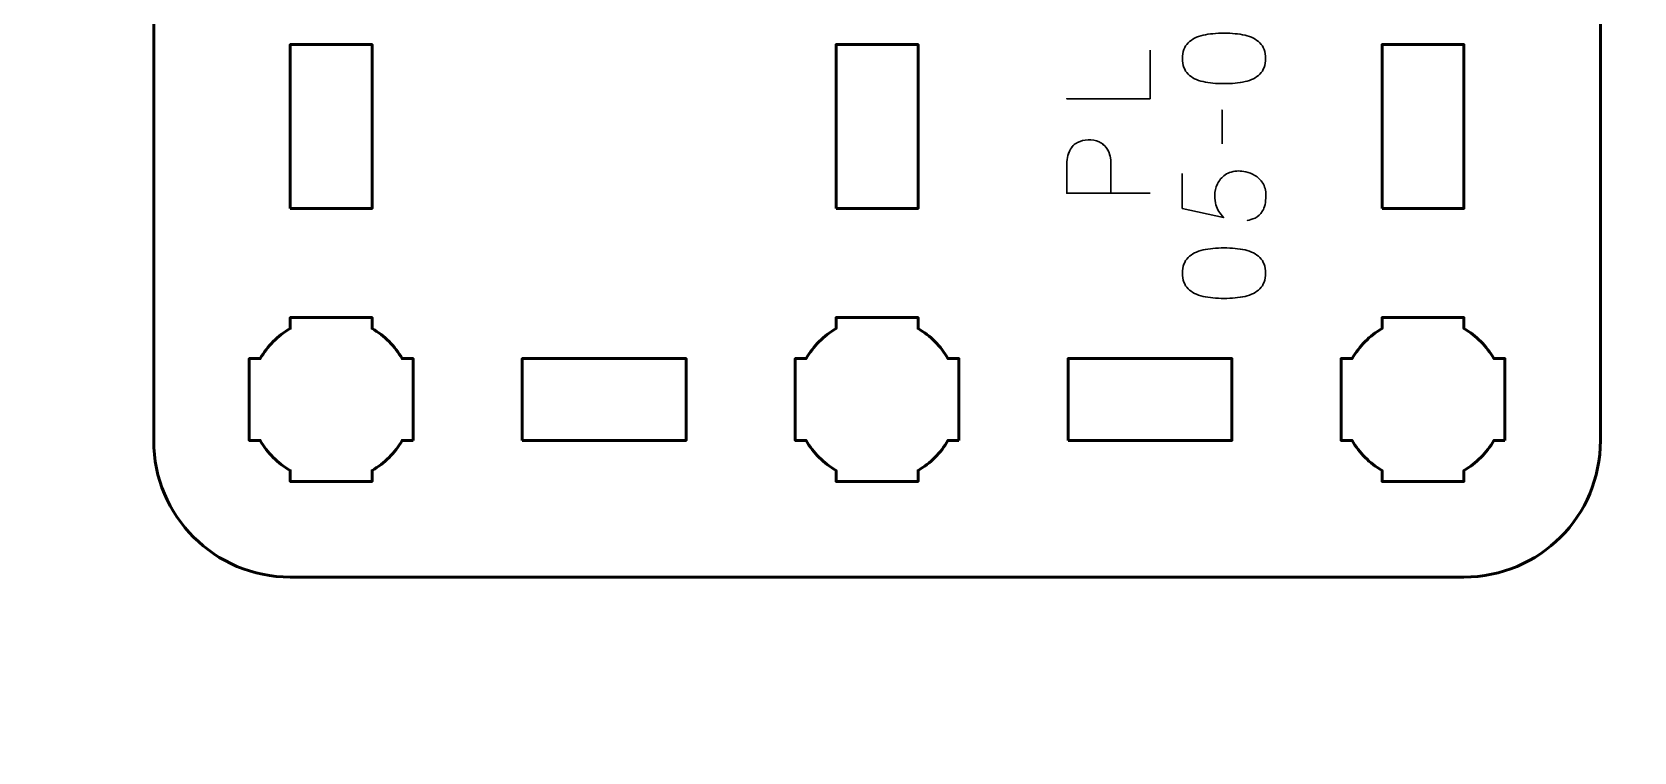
# Model space of a CAD drawing. Header units: centimetres. Extents: x -21 to 0, y -29.7 to 0.
# Drawn here: x -8.85 to -2.98, y -26.39 to -23.75 of the extents above; entities that cross this region are included whole.
import ezdxf

# ---------------------------------------------------------------- set-up
doc = ezdxf.new("R2010")
doc.units = ezdxf.units.CM
doc.header["$MEASUREMENT"] = 0
doc.layers.add('Layer 1', color=7, linetype='Continuous')

msp = doc.modelspace()

# ---------------------------------------------------------------- linework, layer by layer
at = {"layer": 'Layer 1', "color": 22, "lineweight": 53}
msp.add_open_spline([(-21.00003, -29.19995), (-21.00003, -29.19995), (-21.00003, -0.49992), (-21.00003, -0.49992), (-21.00003, -0.49992), (-21.00003, -0.22295), (-20.77694, 0.00004), (-20.49994, 0.00004), (-20.49994, 0.00004), (-20.49994, 0.00004), (-0.50008, 0.00004), (-0.50008, 0.00004), (-0.50008, 0.00004), (-0.22294, 0.00004), (0.00002, -0.22295), (0.00002, -0.49992), (0.00002, -0.49992), (0.00002, -0.49992), (0.00002, -29.19995), (0.00002, -29.19995), (0.00002, -29.19995), (0.00002, -29.47695), (-0.22294, -29.70004), (-0.50008, -29.70004), (-0.50008, -29.70004), (-0.50008, -29.70004), (-20.49994, -29.70004), (-20.49994, -29.70004), (-20.49994, -29.70004), (-20.77694, -29.70004), (-21.00003, -29.47695), (-21.00003, -29.19995)], degree=3, knots=[0, 0, 0, 0, 0.125, 0.125, 0.125, 0.125, 0.25, 0.25, 0.25, 0.25, 0.375, 0.375, 0.375, 0.375, 0.5, 0.5, 0.5, 0.5, 0.625, 0.625, 0.625, 0.625, 0.75, 0.75, 0.75, 0.75, 0.875, 0.875, 0.875, 0.875, 1, 1, 1, 1], dxfattribs=at)
at = {"layer": 'Layer 1', "color": 114, "lineweight": 53}
msp.add_open_spline([(-8.4001, -25.24996), (-8.4001, -25.24996), (-8.4001, -16.95006), (-8.4001, -16.95006), (-8.4001, -16.95006), (-8.4001, -16.67306), (-8.17701, -16.44996), (-7.90001, -16.44996), (-7.90001, -16.44996), (-7.90001, -16.44996), (-3.60015, -16.44996), (-3.60015, -16.44996), (-3.60015, -16.44996), (-3.32301, -16.44996), (-3.10005, -16.67306), (-3.10005, -16.95006), (-3.10005, -16.95006), (-3.10005, -16.95006), (-3.10005, -25.24996), (-3.10005, -25.24996), (-3.10005, -25.24996), (-3.10005, -25.52696), (-3.32301, -25.75006), (-3.60015, -25.75006), (-3.60015, -25.75006), (-3.60015, -25.75006), (-7.90001, -25.75006), (-7.90001, -25.75006), (-7.90001, -25.75006), (-8.17701, -25.75006), (-8.4001, -25.52696), (-8.4001, -25.24996)], degree=3, knots=[0, 0, 0, 0, 0.125, 0.125, 0.125, 0.125, 0.25, 0.25, 0.25, 0.25, 0.375, 0.375, 0.375, 0.375, 0.5, 0.5, 0.5, 0.5, 0.625, 0.625, 0.625, 0.625, 0.75, 0.75, 0.75, 0.75, 0.875, 0.875, 0.875, 0.875, 1, 1, 1, 1], dxfattribs=at)
at = {"layer": 'Layer 1', "color": 40, "lineweight": 30}
for points, knots in [([(-4.32675, -23.85084), (-4.32704, -23.82633), (-4.33392, -23.80731), (-4.34743, -23.7938), (-4.34743, -23.7938), (-4.36094, -23.78043), (-4.37914, -23.77105), (-4.40214, -23.76582), (-4.40214, -23.76582), (-4.425, -23.76071), (-4.45065, -23.75824), (-4.47919, -23.75852), (-4.47919, -23.75852), (-4.50727, -23.75824), (-4.53292, -23.76071), (-4.55592, -23.76582), (-4.55592, -23.76582), (-4.57867, -23.77105), (-4.59688, -23.78043), (-4.61063, -23.7938), (-4.61063, -23.7938), (-4.62415, -23.80731), (-4.63117, -23.82633), (-4.63159, -23.85084), (-4.63159, -23.85084), (-4.63117, -23.8755), (-4.62415, -23.89452), (-4.61063, -23.90789), (-4.61063, -23.90789), (-4.59688, -23.9214), (-4.57867, -23.93064), (-4.55592, -23.93572), (-4.55592, -23.93572), (-4.53292, -23.94098), (-4.50727, -23.94345), (-4.47919, -23.94302), (-4.47919, -23.94302), (-4.45065, -23.94345), (-4.425, -23.94098), (-4.40214, -23.93572), (-4.40214, -23.93572), (-4.37914, -23.93064), (-4.36094, -23.9214), (-4.34743, -23.90789), (-4.34743, -23.90789), (-4.33392, -23.89452), (-4.32704, -23.8755), (-4.32675, -23.85084)], [0, 0, 0, 0, 0.0833333, 0.0833333, 0.0833333, 0.0833333, 0.1666667, 0.1666667, 0.1666667, 0.1666667, 0.25, 0.25, 0.25, 0.25, 0.3333333, 0.3333333, 0.3333333, 0.3333333, 0.4166667, 0.4166667, 0.4166667, 0.4166667, 0.5, 0.5, 0.5, 0.5, 0.5833333, 0.5833333, 0.5833333, 0.5833333, 0.6666667, 0.6666667, 0.6666667, 0.6666667, 0.75, 0.75, 0.75, 0.75, 0.8333333, 0.8333333, 0.8333333, 0.8333333, 0.9166667, 0.9166667, 0.9166667, 0.9166667, 1, 1, 1, 1]), ([(-4.32675, -23.85084), (-4.32704, -23.82633), (-4.33392, -23.80731), (-4.34743, -23.7938), (-4.34743, -23.7938), (-4.36094, -23.78043), (-4.37914, -23.77105), (-4.40214, -23.76582), (-4.40214, -23.76582), (-4.425, -23.76071), (-4.45065, -23.75824), (-4.47919, -23.75852), (-4.47919, -23.75852), (-4.50727, -23.75824), (-4.53292, -23.76071), (-4.55592, -23.76582), (-4.55592, -23.76582), (-4.57867, -23.77105), (-4.59688, -23.78043), (-4.61063, -23.7938), (-4.61063, -23.7938), (-4.62415, -23.80731), (-4.63117, -23.82633), (-4.63159, -23.85084), (-4.63159, -23.85084), (-4.63117, -23.8755), (-4.62415, -23.89452), (-4.61063, -23.90789), (-4.61063, -23.90789), (-4.59688, -23.9214), (-4.57867, -23.93064), (-4.55592, -23.93572), (-4.55592, -23.93572), (-4.53292, -23.94098), (-4.50727, -23.94345), (-4.47919, -23.94302), (-4.47919, -23.94302), (-4.45065, -23.94345), (-4.425, -23.94098), (-4.40214, -23.93572), (-4.40214, -23.93572), (-4.37914, -23.93064), (-4.36094, -23.9214), (-4.34743, -23.90789), (-4.34743, -23.90789), (-4.33392, -23.89452), (-4.32704, -23.8755), (-4.32675, -23.85084)], [0, 0, 0, 0, 0.0833333, 0.0833333, 0.0833333, 0.0833333, 0.1666667, 0.1666667, 0.1666667, 0.1666667, 0.25, 0.25, 0.25, 0.25, 0.3333333, 0.3333333, 0.3333333, 0.3333333, 0.4166667, 0.4166667, 0.4166667, 0.4166667, 0.5, 0.5, 0.5, 0.5, 0.5833333, 0.5833333, 0.5833333, 0.5833333, 0.6666667, 0.6666667, 0.6666667, 0.6666667, 0.75, 0.75, 0.75, 0.75, 0.8333333, 0.8333333, 0.8333333, 0.8333333, 0.9166667, 0.9166667, 0.9166667, 0.9166667, 1, 1, 1, 1]), ([(-4.75009, -23.81998), (-4.75009, -23.81998), (-4.75009, -23.99816), (-4.75009, -23.99816), (-4.75009, -23.99816), (-4.75009, -23.99816), (-5.05535, -23.99816), (-5.05535, -23.99816), (-5.05535, -23.99816), (-5.05535, -23.99816), (-4.75009, -23.99816), (-4.75009, -23.99816), (-4.75009, -23.99816), (-4.75009, -23.99816), (-4.75009, -23.81998), (-4.75009, -23.81998)], [0, 0, 0, 0, 0.25, 0.25, 0.25, 0.25, 0.5, 0.5, 0.5, 0.5, 0.75, 0.75, 0.75, 0.75, 1, 1, 1, 1]), ([(-4.48635, -24.16298), (-4.48635, -24.16298), (-4.48635, -24.03979), (-4.48635, -24.03979), (-4.48635, -24.03979), (-4.48635, -24.03979), (-4.48635, -24.16298), (-4.48635, -24.16298)], [0, 0, 0, 0, 0.5, 0.5, 0.5, 0.5, 1, 1, 1, 1]), ([(-4.75009, -24.34459), (-4.75009, -24.34459), (-5.05535, -24.34459), (-5.05535, -24.34459), (-5.05535, -24.34459), (-5.05535, -24.34459), (-5.05535, -24.2473), (-5.05535, -24.2473), (-5.05535, -24.2473), (-5.05506, -24.22168), (-5.05132, -24.20168), (-5.04416, -24.1875), (-5.04416, -24.1875), (-5.03686, -24.1736), (-5.02737, -24.16379), (-5.01552, -24.15815), (-5.01552, -24.15815), (-5.00366, -24.15265), (-4.99082, -24.14961), (-4.97707, -24.14905), (-4.97707, -24.14905), (-4.96299, -24.14838), (-4.94965, -24.1507), (-4.93695, -24.15621), (-4.93695, -24.15621), (-4.92429, -24.16175), (-4.91381, -24.17124), (-4.90566, -24.18447), (-4.90566, -24.18447), (-4.89755, -24.19798), (-4.89342, -24.21618), (-4.89314, -24.23932), (-4.89314, -24.23932), (-4.89314, -24.23932), (-4.89314, -24.34459), (-4.89314, -24.34459), (-4.89314, -24.34459), (-4.89314, -24.34459), (-4.89314, -24.23932), (-4.89314, -24.23932), (-4.89314, -24.23932), (-4.89342, -24.21657), (-4.89755, -24.19854), (-4.90566, -24.18503), (-4.90566, -24.18503), (-4.91381, -24.17166), (-4.92429, -24.16214), (-4.93695, -24.15649), (-4.93695, -24.15649), (-4.94965, -24.15099), (-4.96299, -24.14852), (-4.97707, -24.14905), (-4.97707, -24.14905), (-4.99082, -24.14961), (-5.00366, -24.15265), (-5.01552, -24.15829), (-5.01552, -24.15829), (-5.02737, -24.16408), (-5.03686, -24.17399), (-5.04416, -24.18792), (-5.04416, -24.18792), (-5.05132, -24.2021), (-5.05506, -24.22197), (-5.05535, -24.2473), (-5.05535, -24.2473), (-5.05535, -24.2473), (-5.05535, -24.34459), (-5.05535, -24.34459), (-5.05535, -24.34459), (-5.05535, -24.34459), (-4.75009, -24.34459), (-4.75009, -24.34459)], [0, 0, 0, 0, 0.0555556, 0.0555556, 0.0555556, 0.0555556, 0.1111111, 0.1111111, 0.1111111, 0.1111111, 0.1666667, 0.1666667, 0.1666667, 0.1666667, 0.2222222, 0.2222222, 0.2222222, 0.2222222, 0.2777778, 0.2777778, 0.2777778, 0.2777778, 0.3333333, 0.3333333, 0.3333333, 0.3333333, 0.3888889, 0.3888889, 0.3888889, 0.3888889, 0.4444444, 0.4444444, 0.4444444, 0.4444444, 0.5, 0.5, 0.5, 0.5, 0.5555556, 0.5555556, 0.5555556, 0.5555556, 0.6111111, 0.6111111, 0.6111111, 0.6111111, 0.6666667, 0.6666667, 0.6666667, 0.6666667, 0.7222222, 0.7222222, 0.7222222, 0.7222222, 0.7777778, 0.7777778, 0.7777778, 0.7777778, 0.8333333, 0.8333333, 0.8333333, 0.8333333, 0.8888889, 0.8888889, 0.8888889, 0.8888889, 0.9444444, 0.9444444, 0.9444444, 0.9444444, 1, 1, 1, 1]), ([(-4.63201, -24.27266), (-4.63201, -24.27266), (-4.63201, -24.39973), (-4.63201, -24.39973), (-4.63201, -24.39973), (-4.63201, -24.39973), (-4.48042, -24.43349), (-4.48042, -24.43349), (-4.48042, -24.43349), (-4.48702, -24.42577), (-4.49295, -24.41832), (-4.49792, -24.41102), (-4.49792, -24.41102), (-4.50276, -24.404), (-4.50646, -24.39585), (-4.50907, -24.38664), (-4.50907, -24.38664), (-4.51157, -24.37754), (-4.51281, -24.36611), (-4.51309, -24.35232), (-4.51309, -24.35232), (-4.51295, -24.33814), (-4.50978, -24.3242), (-4.50343, -24.31055), (-4.50343, -24.31055), (-4.49693, -24.29707), (-4.4873, -24.28575), (-4.4745, -24.27679), (-4.4745, -24.27679), (-4.46141, -24.26797), (-4.44501, -24.26331), (-4.42543, -24.26289), (-4.42543, -24.26289), (-4.41855, -24.26289), (-4.40973, -24.26412), (-4.39883, -24.26635), (-4.39883, -24.26635), (-4.38796, -24.26882), (-4.37692, -24.27322), (-4.36577, -24.27957), (-4.36577, -24.27957), (-4.35445, -24.28603), (-4.34496, -24.29513), (-4.33737, -24.30699), (-4.33737, -24.30699), (-4.32965, -24.31898), (-4.3258, -24.3344), (-4.32552, -24.35313), (-4.32552, -24.35313), (-4.32594, -24.37821), (-4.32993, -24.39698), (-4.33766, -24.40936), (-4.33766, -24.40936), (-4.34538, -24.42206), (-4.35459, -24.4306), (-4.36521, -24.43515), (-4.36521, -24.43515), (-4.37568, -24.43995), (-4.38521, -24.44298), (-4.39403, -24.44411), (-4.39403, -24.44411), (-4.38521, -24.44298), (-4.37568, -24.43995), (-4.36521, -24.43515), (-4.36521, -24.43515), (-4.35459, -24.4306), (-4.34538, -24.42206), (-4.33766, -24.40936), (-4.33766, -24.40936), (-4.32993, -24.39698), (-4.32594, -24.37821), (-4.32552, -24.35313), (-4.32552, -24.35313), (-4.3258, -24.3344), (-4.32965, -24.31898), (-4.33737, -24.30699), (-4.33737, -24.30699), (-4.34496, -24.29513), (-4.35445, -24.28603), (-4.36577, -24.27957), (-4.36577, -24.27957), (-4.37692, -24.27322), (-4.38796, -24.26882), (-4.39883, -24.26635), (-4.39883, -24.26635), (-4.40973, -24.26412), (-4.41855, -24.26289), (-4.42543, -24.26289), (-4.42543, -24.26289), (-4.44501, -24.26331), (-4.46141, -24.26797), (-4.4745, -24.27679), (-4.4745, -24.27679), (-4.4873, -24.28575), (-4.49693, -24.29707), (-4.50343, -24.31055), (-4.50343, -24.31055), (-4.50978, -24.3242), (-4.51295, -24.33814), (-4.51309, -24.35232), (-4.51309, -24.35232), (-4.51281, -24.36611), (-4.51157, -24.37754), (-4.50907, -24.38664), (-4.50907, -24.38664), (-4.50646, -24.39585), (-4.50276, -24.404), (-4.49792, -24.41102), (-4.49792, -24.41102), (-4.49295, -24.41832), (-4.48702, -24.42577), (-4.48042, -24.43349), (-4.48042, -24.43349), (-4.48042, -24.43349), (-4.63201, -24.39973), (-4.63201, -24.39973), (-4.63201, -24.39973), (-4.63201, -24.39973), (-4.63201, -24.27266), (-4.63201, -24.27266)], [0, 0, 0, 0, 0.0333333, 0.0333333, 0.0333333, 0.0333333, 0.0666667, 0.0666667, 0.0666667, 0.0666667, 0.1, 0.1, 0.1, 0.1, 0.1333333, 0.1333333, 0.1333333, 0.1333333, 0.1666667, 0.1666667, 0.1666667, 0.1666667, 0.2, 0.2, 0.2, 0.2, 0.2333333, 0.2333333, 0.2333333, 0.2333333, 0.2666667, 0.2666667, 0.2666667, 0.2666667, 0.3, 0.3, 0.3, 0.3, 0.3333333, 0.3333333, 0.3333333, 0.3333333, 0.3666667, 0.3666667, 0.3666667, 0.3666667, 0.4, 0.4, 0.4, 0.4, 0.4333333, 0.4333333, 0.4333333, 0.4333333, 0.4666667, 0.4666667, 0.4666667, 0.4666667, 0.5, 0.5, 0.5, 0.5, 0.5333333, 0.5333333, 0.5333333, 0.5333333, 0.5666667, 0.5666667, 0.5666667, 0.5666667, 0.6, 0.6, 0.6, 0.6, 0.6333333, 0.6333333, 0.6333333, 0.6333333, 0.6666667, 0.6666667, 0.6666667, 0.6666667, 0.7, 0.7, 0.7, 0.7, 0.7333333, 0.7333333, 0.7333333, 0.7333333, 0.7666667, 0.7666667, 0.7666667, 0.7666667, 0.8, 0.8, 0.8, 0.8, 0.8333333, 0.8333333, 0.8333333, 0.8333333, 0.8666667, 0.8666667, 0.8666667, 0.8666667, 0.9, 0.9, 0.9, 0.9, 0.9333333, 0.9333333, 0.9333333, 0.9333333, 0.9666667, 0.9666667, 0.9666667, 0.9666667, 1, 1, 1, 1]), ([(-4.32675, -24.63715), (-4.32704, -24.61263), (-4.33392, -24.59362), (-4.34743, -24.58011), (-4.34743, -24.58011), (-4.36094, -24.56674), (-4.37914, -24.55739), (-4.40214, -24.55213), (-4.40214, -24.55213), (-4.425, -24.54705), (-4.45065, -24.54455), (-4.47919, -24.54483), (-4.47919, -24.54483), (-4.50727, -24.54455), (-4.53292, -24.54705), (-4.55592, -24.55213), (-4.55592, -24.55213), (-4.57867, -24.55739), (-4.59688, -24.56674), (-4.61063, -24.58011), (-4.61063, -24.58011), (-4.62415, -24.59362), (-4.63117, -24.61263), (-4.63159, -24.63715), (-4.63159, -24.63715), (-4.63117, -24.66181), (-4.62415, -24.68086), (-4.61063, -24.69419), (-4.61063, -24.69419), (-4.59688, -24.70771), (-4.57867, -24.71695), (-4.55592, -24.72203), (-4.55592, -24.72203), (-4.53292, -24.72728), (-4.50727, -24.72975), (-4.47919, -24.72937), (-4.47919, -24.72937), (-4.45065, -24.72975), (-4.425, -24.72728), (-4.40214, -24.72203), (-4.40214, -24.72203), (-4.37914, -24.71695), (-4.36094, -24.70771), (-4.34743, -24.69419), (-4.34743, -24.69419), (-4.33392, -24.68086), (-4.32704, -24.66181), (-4.32675, -24.63715)], [0, 0, 0, 0, 0.0833333, 0.0833333, 0.0833333, 0.0833333, 0.1666667, 0.1666667, 0.1666667, 0.1666667, 0.25, 0.25, 0.25, 0.25, 0.3333333, 0.3333333, 0.3333333, 0.3333333, 0.4166667, 0.4166667, 0.4166667, 0.4166667, 0.5, 0.5, 0.5, 0.5, 0.5833333, 0.5833333, 0.5833333, 0.5833333, 0.6666667, 0.6666667, 0.6666667, 0.6666667, 0.75, 0.75, 0.75, 0.75, 0.8333333, 0.8333333, 0.8333333, 0.8333333, 0.9166667, 0.9166667, 0.9166667, 0.9166667, 1, 1, 1, 1]), ([(-4.32675, -24.63715), (-4.32704, -24.61263), (-4.33392, -24.59362), (-4.34743, -24.58011), (-4.34743, -24.58011), (-4.36094, -24.56674), (-4.37914, -24.55739), (-4.40214, -24.55213), (-4.40214, -24.55213), (-4.425, -24.54705), (-4.45065, -24.54455), (-4.47919, -24.54483), (-4.47919, -24.54483), (-4.50727, -24.54455), (-4.53292, -24.54705), (-4.55592, -24.55213), (-4.55592, -24.55213), (-4.57867, -24.55739), (-4.59688, -24.56674), (-4.61063, -24.58011), (-4.61063, -24.58011), (-4.62415, -24.59362), (-4.63117, -24.61263), (-4.63159, -24.63715), (-4.63159, -24.63715), (-4.63117, -24.66181), (-4.62415, -24.68086), (-4.61063, -24.69419), (-4.61063, -24.69419), (-4.59688, -24.70771), (-4.57867, -24.71695), (-4.55592, -24.72203), (-4.55592, -24.72203), (-4.53292, -24.72728), (-4.50727, -24.72975), (-4.47919, -24.72937), (-4.47919, -24.72937), (-4.45065, -24.72975), (-4.425, -24.72728), (-4.40214, -24.72203), (-4.40214, -24.72203), (-4.37914, -24.71695), (-4.36094, -24.70771), (-4.34743, -24.69419), (-4.34743, -24.69419), (-4.33392, -24.68086), (-4.32704, -24.66181), (-4.32675, -24.63715)], [0, 0, 0, 0, 0.0833333, 0.0833333, 0.0833333, 0.0833333, 0.1666667, 0.1666667, 0.1666667, 0.1666667, 0.25, 0.25, 0.25, 0.25, 0.3333333, 0.3333333, 0.3333333, 0.3333333, 0.4166667, 0.4166667, 0.4166667, 0.4166667, 0.5, 0.5, 0.5, 0.5, 0.5833333, 0.5833333, 0.5833333, 0.5833333, 0.6666667, 0.6666667, 0.6666667, 0.6666667, 0.75, 0.75, 0.75, 0.75, 0.8333333, 0.8333333, 0.8333333, 0.8333333, 0.9166667, 0.9166667, 0.9166667, 0.9166667, 1, 1, 1, 1])]:
    msp.add_open_spline(points, degree=3, knots=knots, dxfattribs=at)
at = {"layer": 'Layer 1', "lineweight": 53}
for points, knots in [([(-7.90001, -24.40001), (-7.90001, -24.40001), (-7.90001, -23.80001), (-7.90001, -23.80001), (-7.90001, -23.80001), (-7.90001, -23.80001), (-7.6, -23.80001), (-7.6, -23.80001), (-7.6, -23.80001), (-7.6, -23.80001), (-7.6, -24.40001), (-7.6, -24.40001), (-7.6, -24.40001), (-7.6, -24.40001), (-7.90001, -24.40001), (-7.90001, -24.40001)], [0, 0, 0, 0, 0.25, 0.25, 0.25, 0.25, 0.5, 0.5, 0.5, 0.5, 0.75, 0.75, 0.75, 0.75, 1, 1, 1, 1]), ([(-5.90007, -24.40001), (-5.90007, -24.40001), (-5.90007, -23.80001), (-5.90007, -23.80001), (-5.90007, -23.80001), (-5.90007, -23.80001), (-5.60007, -23.80001), (-5.60007, -23.80001), (-5.60007, -23.80001), (-5.60007, -23.80001), (-5.60007, -24.40001), (-5.60007, -24.40001), (-5.60007, -24.40001), (-5.60007, -24.40001), (-5.90007, -24.40001), (-5.90007, -24.40001)], [0, 0, 0, 0, 0.25, 0.25, 0.25, 0.25, 0.5, 0.5, 0.5, 0.5, 0.75, 0.75, 0.75, 0.75, 1, 1, 1, 1]), ([(-3.90014, -24.40001), (-3.90014, -24.40001), (-3.90014, -23.80001), (-3.90014, -23.80001), (-3.90014, -23.80001), (-3.90014, -23.80001), (-3.60015, -23.80001), (-3.60015, -23.80001), (-3.60015, -23.80001), (-3.60015, -23.80001), (-3.60015, -24.40001), (-3.60015, -24.40001), (-3.60015, -24.40001), (-3.60015, -24.40001), (-3.90014, -24.40001), (-3.90014, -24.40001)], [0, 0, 0, 0, 0.25, 0.25, 0.25, 0.25, 0.5, 0.5, 0.5, 0.5, 0.75, 0.75, 0.75, 0.75, 1, 1, 1, 1]), ([(-7.45007, -25.24996), (-7.45007, -25.24996), (-7.49018, -25.24996), (-7.49018, -25.24996), (-7.49018, -25.24996), (-7.5165, -25.29557), (-7.55453, -25.3335), (-7.6, -25.35982), (-7.6, -25.35982), (-7.6, -25.35982), (-7.6, -25.40003), (-7.6, -25.40003), (-7.6, -25.40003), (-7.6, -25.40003), (-7.75007, -25.40003), (-7.75007, -25.40003), (-7.75007, -25.40003), (-7.75007, -25.40003), (-7.90001, -25.40003), (-7.90001, -25.40003), (-7.90001, -25.40003), (-7.90001, -25.40003), (-7.90001, -25.35982), (-7.90001, -25.35982), (-7.90001, -25.35982), (-7.94562, -25.3335), (-7.98354, -25.29557), (-8.00986, -25.24996), (-8.00986, -25.24996), (-8.00986, -25.24996), (-8.05008, -25.24996), (-8.05008, -25.24996), (-8.05008, -25.24996), (-8.05008, -25.24996), (-8.05008, -25.10003), (-8.05008, -25.10003), (-8.05008, -25.10003), (-8.05008, -25.10003), (-8.05008, -24.94996), (-8.05008, -24.94996), (-8.05008, -24.94996), (-8.05008, -24.94996), (-8.00986, -24.94996), (-8.00986, -24.94996), (-8.00986, -24.94996), (-7.98354, -24.90449), (-7.94562, -24.86646), (-7.90001, -24.84014), (-7.90001, -24.84014), (-7.90001, -24.84014), (-7.90001, -24.80003), (-7.90001, -24.80003), (-7.90001, -24.80003), (-7.90001, -24.80003), (-7.75007, -24.80003), (-7.75007, -24.80003), (-7.75007, -24.80003), (-7.75007, -24.80003), (-7.6, -24.80003), (-7.6, -24.80003), (-7.6, -24.80003), (-7.6, -24.80003), (-7.6, -24.84014), (-7.6, -24.84014), (-7.6, -24.84014), (-7.55453, -24.86646), (-7.5165, -24.90449), (-7.49018, -24.94996), (-7.49018, -24.94996), (-7.49018, -24.94996), (-7.45007, -24.94996), (-7.45007, -24.94996), (-7.45007, -24.94996), (-7.45007, -24.94996), (-7.45007, -25.10003), (-7.45007, -25.10003), (-7.45007, -25.10003), (-7.45007, -25.10003), (-7.45007, -25.24996), (-7.45007, -25.24996)], [0, 0, 0, 0, 0.05, 0.05, 0.05, 0.05, 0.1, 0.1, 0.1, 0.1, 0.15, 0.15, 0.15, 0.15, 0.2, 0.2, 0.2, 0.2, 0.25, 0.25, 0.25, 0.25, 0.3, 0.3, 0.3, 0.3, 0.35, 0.35, 0.35, 0.35, 0.4, 0.4, 0.4, 0.4, 0.45, 0.45, 0.45, 0.45, 0.5, 0.5, 0.5, 0.5, 0.55, 0.55, 0.55, 0.55, 0.6, 0.6, 0.6, 0.6, 0.65, 0.65, 0.65, 0.65, 0.7, 0.7, 0.7, 0.7, 0.75, 0.75, 0.75, 0.75, 0.8, 0.8, 0.8, 0.8, 0.85, 0.85, 0.85, 0.85, 0.9, 0.9, 0.9, 0.9, 0.95, 0.95, 0.95, 0.95, 1, 1, 1, 1]), ([(-5.45, -25.24996), (-5.45, -25.24996), (-5.49025, -25.24996), (-5.49025, -25.24996), (-5.49025, -25.24996), (-5.51657, -25.29557), (-5.5546, -25.3335), (-5.60007, -25.35982), (-5.60007, -25.35982), (-5.60007, -25.35982), (-5.60007, -25.40003), (-5.60007, -25.40003), (-5.60007, -25.40003), (-5.60007, -25.40003), (-5.75, -25.40003), (-5.75, -25.40003), (-5.75, -25.40003), (-5.75, -25.40003), (-5.90007, -25.40003), (-5.90007, -25.40003), (-5.90007, -25.40003), (-5.90007, -25.40003), (-5.90007, -25.35982), (-5.90007, -25.35982), (-5.90007, -25.35982), (-5.94555, -25.3335), (-5.98358, -25.29557), (-6.00989, -25.24996), (-6.00989, -25.24996), (-6.00989, -25.24996), (-6.05, -25.24996), (-6.05, -25.24996), (-6.05, -25.24996), (-6.05, -25.24996), (-6.05, -25.10003), (-6.05, -25.10003), (-6.05, -25.10003), (-6.05, -25.10003), (-6.05, -24.94996), (-6.05, -24.94996), (-6.05, -24.94996), (-6.05, -24.94996), (-6.00989, -24.94996), (-6.00989, -24.94996), (-6.00989, -24.94996), (-5.98358, -24.90449), (-5.94555, -24.86646), (-5.90007, -24.84014), (-5.90007, -24.84014), (-5.90007, -24.84014), (-5.90007, -24.80003), (-5.90007, -24.80003), (-5.90007, -24.80003), (-5.90007, -24.80003), (-5.75, -24.80003), (-5.75, -24.80003), (-5.75, -24.80003), (-5.75, -24.80003), (-5.60007, -24.80003), (-5.60007, -24.80003), (-5.60007, -24.80003), (-5.60007, -24.80003), (-5.60007, -24.84014), (-5.60007, -24.84014), (-5.60007, -24.84014), (-5.5546, -24.86646), (-5.51657, -24.90449), (-5.49025, -24.94996), (-5.49025, -24.94996), (-5.49025, -24.94996), (-5.45, -24.94996), (-5.45, -24.94996), (-5.45, -24.94996), (-5.45, -24.94996), (-5.45, -25.10003), (-5.45, -25.10003), (-5.45, -25.10003), (-5.45, -25.10003), (-5.45, -25.24996), (-5.45, -25.24996)], [0, 0, 0, 0, 0.05, 0.05, 0.05, 0.05, 0.1, 0.1, 0.1, 0.1, 0.15, 0.15, 0.15, 0.15, 0.2, 0.2, 0.2, 0.2, 0.25, 0.25, 0.25, 0.25, 0.3, 0.3, 0.3, 0.3, 0.35, 0.35, 0.35, 0.35, 0.4, 0.4, 0.4, 0.4, 0.45, 0.45, 0.45, 0.45, 0.5, 0.5, 0.5, 0.5, 0.55, 0.55, 0.55, 0.55, 0.6, 0.6, 0.6, 0.6, 0.65, 0.65, 0.65, 0.65, 0.7, 0.7, 0.7, 0.7, 0.75, 0.75, 0.75, 0.75, 0.8, 0.8, 0.8, 0.8, 0.85, 0.85, 0.85, 0.85, 0.9, 0.9, 0.9, 0.9, 0.95, 0.95, 0.95, 0.95, 1, 1, 1, 1]), ([(-3.45008, -25.24996), (-3.45008, -25.24996), (-3.49015, -25.24996), (-3.49015, -25.24996), (-3.49015, -25.24996), (-3.51661, -25.29557), (-3.55453, -25.3335), (-3.60015, -25.35982), (-3.60015, -25.35982), (-3.60015, -25.35982), (-3.60015, -25.40003), (-3.60015, -25.40003), (-3.60015, -25.40003), (-3.60015, -25.40003), (-3.75007, -25.40003), (-3.75007, -25.40003), (-3.75007, -25.40003), (-3.75007, -25.40003), (-3.90014, -25.40003), (-3.90014, -25.40003), (-3.90014, -25.40003), (-3.90014, -25.40003), (-3.90014, -25.35982), (-3.90014, -25.35982), (-3.90014, -25.35982), (-3.94561, -25.3335), (-3.98364, -25.29557), (-4.00996, -25.24996), (-4.00996, -25.24996), (-4.00996, -25.24996), (-4.05007, -25.24996), (-4.05007, -25.24996), (-4.05007, -25.24996), (-4.05007, -25.24996), (-4.05007, -25.10003), (-4.05007, -25.10003), (-4.05007, -25.10003), (-4.05007, -25.10003), (-4.05007, -24.94996), (-4.05007, -24.94996), (-4.05007, -24.94996), (-4.05007, -24.94996), (-4.00996, -24.94996), (-4.00996, -24.94996), (-4.00996, -24.94996), (-3.98364, -24.90449), (-3.94561, -24.86646), (-3.90014, -24.84014), (-3.90014, -24.84014), (-3.90014, -24.84014), (-3.90014, -24.80003), (-3.90014, -24.80003), (-3.90014, -24.80003), (-3.90014, -24.80003), (-3.75007, -24.80003), (-3.75007, -24.80003), (-3.75007, -24.80003), (-3.75007, -24.80003), (-3.60015, -24.80003), (-3.60015, -24.80003), (-3.60015, -24.80003), (-3.60015, -24.80003), (-3.60015, -24.84014), (-3.60015, -24.84014), (-3.60015, -24.84014), (-3.55453, -24.86646), (-3.51661, -24.90449), (-3.49015, -24.94996), (-3.49015, -24.94996), (-3.49015, -24.94996), (-3.45008, -24.94996), (-3.45008, -24.94996), (-3.45008, -24.94996), (-3.45008, -24.94996), (-3.45008, -25.10003), (-3.45008, -25.10003), (-3.45008, -25.10003), (-3.45008, -25.10003), (-3.45008, -25.24996), (-3.45008, -25.24996)], [0, 0, 0, 0, 0.05, 0.05, 0.05, 0.05, 0.1, 0.1, 0.1, 0.1, 0.15, 0.15, 0.15, 0.15, 0.2, 0.2, 0.2, 0.2, 0.25, 0.25, 0.25, 0.25, 0.3, 0.3, 0.3, 0.3, 0.35, 0.35, 0.35, 0.35, 0.4, 0.4, 0.4, 0.4, 0.45, 0.45, 0.45, 0.45, 0.5, 0.5, 0.5, 0.5, 0.55, 0.55, 0.55, 0.55, 0.6, 0.6, 0.6, 0.6, 0.65, 0.65, 0.65, 0.65, 0.7, 0.7, 0.7, 0.7, 0.75, 0.75, 0.75, 0.75, 0.8, 0.8, 0.8, 0.8, 0.85, 0.85, 0.85, 0.85, 0.9, 0.9, 0.9, 0.9, 0.95, 0.95, 0.95, 0.95, 1, 1, 1, 1]), ([(-7.05006, -25.24996), (-7.05006, -25.24996), (-7.05006, -24.94996), (-7.05006, -24.94996), (-7.05006, -24.94996), (-7.05006, -24.94996), (-6.45005, -24.94996), (-6.45005, -24.94996), (-6.45005, -24.94996), (-6.45005, -24.94996), (-6.45005, -25.24996), (-6.45005, -25.24996), (-6.45005, -25.24996), (-6.45005, -25.24996), (-7.05006, -25.24996), (-7.05006, -25.24996)], [0, 0, 0, 0, 0.25, 0.25, 0.25, 0.25, 0.5, 0.5, 0.5, 0.5, 0.75, 0.75, 0.75, 0.75, 1, 1, 1, 1]), ([(-5.05009, -25.24996), (-5.05009, -25.24996), (-5.05009, -24.94996), (-5.05009, -24.94996), (-5.05009, -24.94996), (-5.05009, -24.94996), (-4.45009, -24.94996), (-4.45009, -24.94996), (-4.45009, -24.94996), (-4.45009, -24.94996), (-4.45009, -25.24996), (-4.45009, -25.24996), (-4.45009, -25.24996), (-4.45009, -25.24996), (-5.05009, -25.24996), (-5.05009, -25.24996)], [0, 0, 0, 0, 0.25, 0.25, 0.25, 0.25, 0.5, 0.5, 0.5, 0.5, 0.75, 0.75, 0.75, 0.75, 1, 1, 1, 1])]:
    msp.add_open_spline(points, degree=3, knots=knots, dxfattribs=at)

doc.saveas('drawing.dxf')
